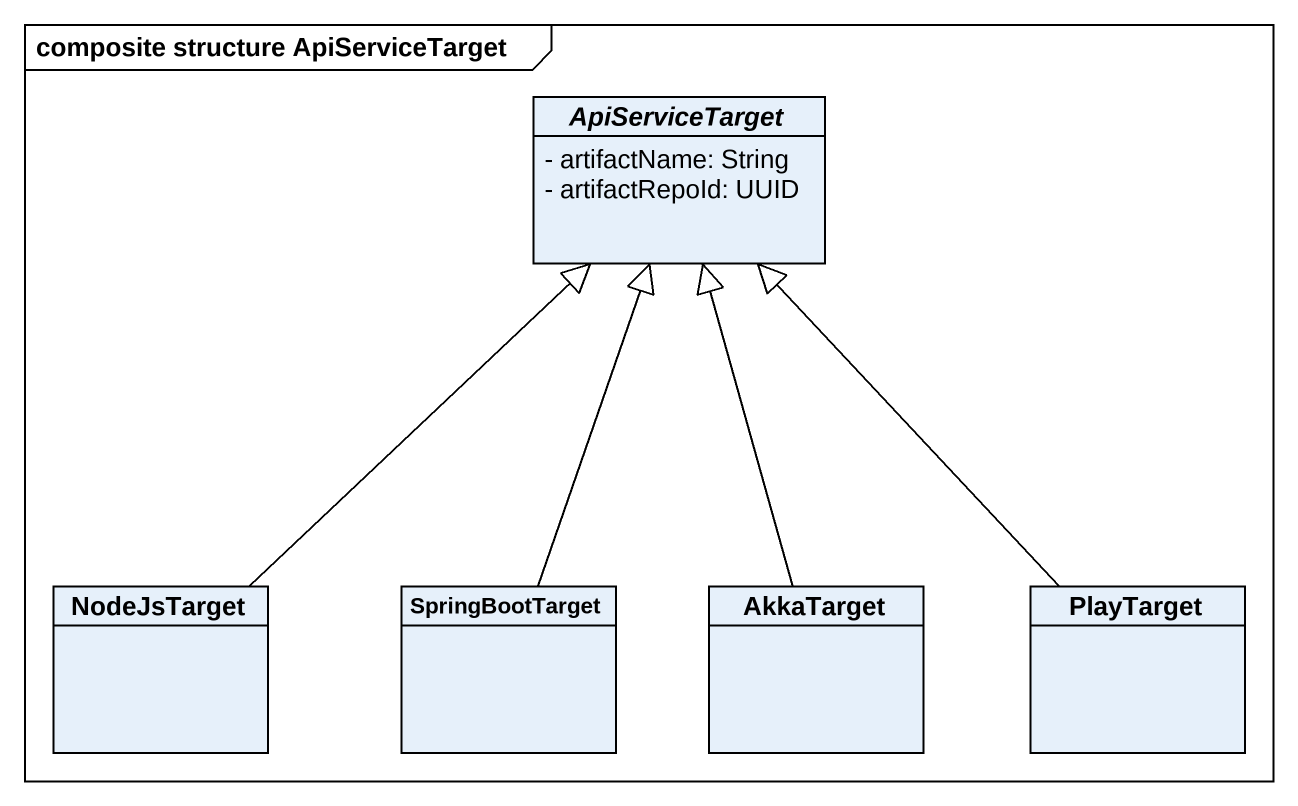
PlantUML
@startuml
mainframe composite structure ApiServiceTarget
hide circle
hide empty members
skinparam classAttributeIconSize 0
abstract class ApiServiceTarget {
  - artifactName: String
  - artifactRepoId: UUID
}
class NodeJsTarget
class SpringBootTarget
class AkkaTarget
class PlayTarget
NodeJsTarget -up-|> ApiServiceTarget
SpringBootTarget -up-|> ApiServiceTarget
AkkaTarget -up-|> ApiServiceTarget
PlayTarget -up-|> ApiServiceTarget
@enduml
